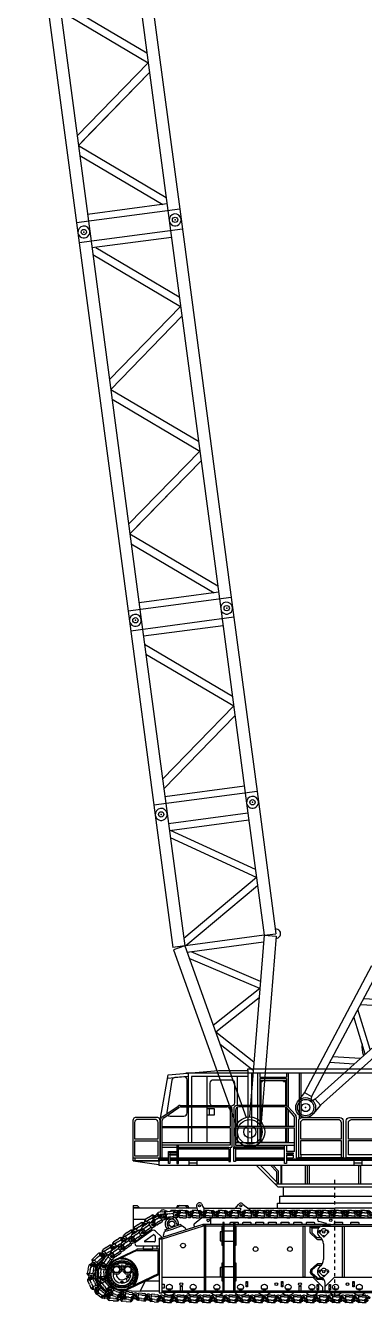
# Model space of a CAD drawing. Header units: millimetres. Extents: x 145 to 546, y 191 to 658.
# Drawn here: x 267.59 to 277.98, y 409.01 to 448.13 of the extents above; entities that cross this region are included whole.
import ezdxf

# ---------------------------------------------------------------- set-up
doc = ezdxf.new("R2010")
doc.units = ezdxf.units.MM
doc.linetypes.add('CENTER', pattern=[50.8, 31.75, -6.35, 6.35, -6.35])
doc.layers.add('Centerline', color=7, linetype='CENTER')

# ---------------------------------------------------------------- blocks, each defined once
blk = doc.blocks.new('DEMAG CC8800 PLATFORM SV')
for p, q in [((-5350, 2390), (-5114, 3719)), ((-5132, 3619), (-4490, 3672)), ((-5114, 3719), (-3568, 3846)), ((-2673, 3764), (-4572, 3764)), ((-4490, 2778), (-4490, 3764)), ((-2673, 3667), (-4397, 3667)), ((-4397, 3667), (-4397, 2778)), ((-3925, 3667), (-3925, 2778)), ((-3568, 3846), (-2673, 3846)), ((-2995, 3667), (-2995, 2778)), ((-2673, 3846), (-2673, 3901)), ((-2673, 3901), (6812, 3901)), ((-2673, 3846), (-2673, 2778)), ((-2673, 3781), (6812, 3781)), ((-2556, 3781), (-2556, 2778)), ((-2308, 3781), (-2308, 3646)), ((-2308, 3646), (-1491, 3646)), ((-2308, 3602), (-2308, 2778)), ((-2308, 3602), (-1491, 3602)), ((-2308, 3547), (-1491, 3547)), ((-2223, 3515), (-2223, 3547)), ((-1576, 3515), (-1576, 3547)), ((-1491, 3781), (-1491, 3646)), ((-1491, 3602), (-1491, 2773)), ((-1093, 3781), (-1093, 2363)), ((-1042, 3781), (-1042, 2401)), ((-2308, 3472), (-2276, 3472)), ((-2276, 3515), (-2276, 2778)), ((-2276, 3515), (-2223, 3515)), ((-1576, 3515), (-1522, 3515)), ((-1522, 3515), (-1522, 2778)), ((-5307, 2420), (-4808, 2761)), ((-4752, 2778), (-3260, 2778)), ((-1523, 2778), (-3005, 2778)), ((-1214, 2487), (-1449, 2746)), ((-5253, 2398), (-4786, 2718)), ((-4729, 2736), (-3317, 2736)), ((-4490, 2137), (-4490, 2736)), ((-4397, 2736), (-4397, 2137)), ((-3925, 2736), (-3925, 2137)), ((-3855, 2657), (-3855, 2517)), ((-3217, 2636), (-3217, 2137)), ((-3160, 2678), (-3160, 1506)), ((-3105, 2678), (-3105, 1506)), ((-3048, 2636), (-3048, 2137)), ((-2995, 2724), (-2995, 2137)), ((-1549, 2736), (-2948, 2736)), ((-2673, 2736), (-2673, 2137)), ((-2556, 2736), (-2556, 2137)), ((-2308, 2736), (-2308, 2137)), ((-2276, 2736), (-2276, 2137)), ((-1522, 2732), (-1522, 2137)), ((-1491, 2717), (-1491, 2137)), ((-1267, 2475), (-1475, 2703)), ((-1241, 2137), (-1241, 2407)), ((-5350, 1171), (-5350, 2337)), ((-5297, 1171), (-5297, 2315)), ((-4490, 1642), (-4490, 2092)), ((-4397, 2092), (-4397, 1642)), ((-3925, 2092), (-3925, 1642)), ((-3217, 2092), (-3217, 1566)), ((-3048, 2092), (-3048, 1566)), ((-2995, 2092), (-2995, 1642)), ((-2673, 2092), (-2673, 1642)), ((-2556, 2092), (-2556, 1642)), ((-2308, 2092), (-2308, 1642)), ((-2276, 2092), (-2276, 1642)), ((-1522, 2092), (-1522, 1642)), ((-1491, 2092), (-1491, 1642)), ((-1241, 1370), (-1241, 2092)), ((-5297, 1642), (-3217, 1642)), ((-3217, 1566), (-5297, 1566)), ((-3048, 1642), (-1241, 1642)), ((-3048, 1566), (-1241, 1566)), ((-5297, 1506), (-4852, 1506)), ((-4796, 1506), (-3255, 1506)), ((-3205, 1506), (-3160, 1506)), ((-1546, 1506), (-3105, 1506)), ((-1050, 1270), (-1050, 1171)), ((187, 1270), (187, 1171)), ((-6184, 1171), (-5376, 1171)), ((-6184, 1079), (-5376, 1079)), ((-6184, 1079), (-5405, 971)), ((-6133, 1171), (-6133, 1079)), ((-5413, 1171), (-5413, 1079)), ((-5405, 1079), (-5405, 940)), ((-2407, 940), (-5405, 940)), ((-5376, 1108), (-5102, 1108)), ((-5065, 1108), (-4852, 1108)), ((-4796, 1108), (-3255, 1108)), ((-4475, 1024), (-4237, 1024)), ((-3055, 1108), (-1546, 1108)), ((-1756, 282), (-2407, 940)), ((6812, 940), (-2407, 940)), ((-1719, 372), (-2282, 940)), ((-1797, 760), (-1969, 940)), ((-1745, 781), (-1898, 940)), ((-1662, 940), (-1662, 372)), ((-1635, 940), (-1635, 372)), ((-1490, 1108), (6812, 1108)), ((-911, 940), (-911, 372)), ((-853, 940), (-853, 372)), ((-796, 940), (-796, 372)), ((592, 1024), (826, 1024)), ((-1797, 760), (-1797, 451)), ((-1745, 781), (-1745, 399)), ((5946, 372), (-1845, 372)), ((-1756, 282), (5946, 282)), ((-1577, 0), (-1577, 282)), ((-1577, 0), (1577, 0))]:
    blk.add_line(p, q)
for points in [[(-4532, 2778), (-4532, 3560, 0.438436), (-4640, 3660), (-4910, 3638, 0.345761), (-5000, 3554), (-5157, 2567, 0.109528), (-5154, 2524, 0.109528)], [(-3786, 2778, -0.239187), (-3827, 2859), (-3827, 3467, -0.414214), (-3727, 3567), (-3186, 3567, -0.414214), (-3086, 3467), (-3086, 2859, -0.414214), (-3186, 2759), (-3201, 2759)], [(-5130, 2482, 0.204342), (-5058, 2452), (-4632, 2452, 0.414214), (-4532, 2552), (-4532, 2736)]]:
    blk.add_lwpolyline(points, format="xyb")
for points in [[(-2364, 2778), (-2364, 3781), (-1434, 3781), (-1434, 2730)], [(-2364, 2137), (-2364, 2736)], [(-1188, 2420), (-1188, 1171), (6812, 1171), (6812, 1135), (-1490, 1135)], [(-1434, 2658), (-1434, 2137)], [(-3217, 2092), (-5297, 2092), (-5297, 2137), (-3217, 2137)], [(-1241, 2137), (-3048, 2137)], [(-3048, 2092), (-1241, 2092)], [(-1434, 2092), (-1434, 1642), (-2364, 1642), (-2364, 2092)], [(-1490, 1253), (-1490, 997), (-1546, 997), (-1546, 1565), (-1490, 1565), (-1490, 1370)], [(-3255, 1436), (-4796, 1436), (-4796, 1473), (-3255, 1473)], [(-3255, 1506), (-3255, 1473)], [(-3255, 1436), (-3255, 1057), (-3205, 1057), (-3205, 1506)], [(-1546, 1436), (-3055, 1436), (-3055, 1057), (-3105, 1057), (-3105, 1506)], [(-3105, 1473), (-1546, 1473)], [(-1241, 1370), (-1490, 1370)], [(-1490, 1328), (-1490, 1288)], [(-1490, 1328), (-1277, 1328)], [(-1277, 1288), (-1490, 1288)], [(-1490, 1253), (-1277, 1253)], [(-1277, 1328), (-1277, 1288)], [(-1277, 1253), (-1277, 1171)], [(-5102, 1135), (-5376, 1135), (-5376, 1171), (-5102, 1171)], [(-5065, 1171), (-4852, 1171)], [(-4852, 1135), (-5065, 1135)], [(-4796, 1171), (-3255, 1171)], [(-3255, 1135), (-4796, 1135)], [(-3055, 1171), (-1546, 1171)], [(-1546, 1135), (-3055, 1135)], [(-1490, 1171), (-1469, 1171)], [(-1490, 1171), (-1277, 1171)]]:
    blk.add_lwpolyline(points)
for points in [[(-6084, 2425), (-5476, 2425, -0.414214), (-5376, 2325), (-5376, 1079), (-6184, 1079), (-6184, 2325, -0.414214)], [(-6039, 2362), (-5530, 2362, -0.414214), (-5430, 2262), (-5430, 1749), (-6139, 1749), (-6139, 2262, -0.414214)], [(-1011, 2406), (152, 2406, -0.414214), (252, 2306), (252, 1171), (-1111, 1171), (-1111, 2306, -0.414214)], [(-950, 2352), (87, 2352, -0.414214), (187, 2252), (187, 1751), (-1050, 1751), (-1050, 2252, -0.414214)], [(446, 2407), (2325, 2407, -0.414214), (2425, 2307), (2425, 1171), (346, 1171), (346, 2307, -0.414214)], [(512, 2351), (2254, 2351, -0.414214), (2354, 2251), (2354, 1751), (412, 1751), (412, 2251, -0.414214)]]:
    blk.add_lwpolyline(points, format="xyb", close=True)
for points in [[(-3918, 2682), (-3707, 2682), (-3707, 2481), (-3918, 2481)], [(-6139, 1695), (-5431, 1695), (-5431, 1226), (-6139, 1226)], [(-4852, 997), (-4796, 997), (-4796, 1565), (-4852, 1565)], [(-1050, 1707), (187, 1707), (187, 1270), (-1050, 1270)], [(412, 1707), (2356, 1707), (2356, 1269), (412, 1269)], [(-5102, 1370), (-5065, 1370), (-5065, 997), (-5102, 997)], [(-5065, 1370), (-4852, 1370), (-4852, 1328), (-5065, 1328)], [(-5065, 1288), (-4852, 1288), (-4852, 1253), (-5065, 1253)], [(-4475, 1108), (-4237, 1108), (-4237, 940), (-4475, 940)], [(592, 1108), (826, 1108), (826, 940), (592, 940)], [(736, 940), (779, 940), (779, 372), (736, 372)]]:
    blk.add_lwpolyline(points, close=True)
for centre, radius in [((-900, 2715), 126), ((-2611, 1969), 188)]:
    blk.add_circle(centre, radius)
for centre, start, end in [((-4752, 2678), 90, 124.4122), ((-3260, 2678), 0, 90), ((-3005, 2678), 90, 180), ((-1523, 2678), 42.3238, 90), ((-5250, 2337), 124.4122, 180), ((-5197, 2315), 124.4122, 180), ((-4729, 2636), 90, 124.4122), ((-3317, 2636), 0, 90), ((-2948, 2636), 90, 180), ((-1549, 2636), 42.3238, 90), ((-1341, 2407), 0, 42.3238), ((-1288, 2420), 0, 42.3238)]:
    blk.add_arc(centre, 100, start, end)
for p in [(-900, 2715), (-2611, 1969)]:
    blk.add_point(p)
at = {"layer": 'Centerline'}
blk.add_line((0, 0), (0, 589), dxfattribs=at)
blk = doc.blocks.new('DEMAG CC8800 TRACK')
for p, q in [((32565, 29626), (3860, 34523)), ((12127, 45974), (7757, 39039)), ((19413, 52838), (30621, 33057)), ((75629, 55312), (29048, 55312)), ((32565, -19832), (32565, 29626)), ((75629, 29197), (37244, 29197)), ((42808, 29197), (42808, 23010)), ((75629, 55312), (122209, 55312)), ((75629, 29197), (114013, 29197)), ((108450, 29197), (108450, 23010)), ((118693, 29626), (147397, 34523)), ((118693, -19832), (118693, 29626)), ((131844, 52838), (120637, 33057)), ((139130, 45974), (143500, 39039)), ((151380, 31861), (165179, 24840)), ((15347, 0), (-15347, 0)), ((32565, -19832), (6821, -27646)), ((75629, -8273), (32565, -8273)), ((75629, -29832), (42565, -29832)), ((75629, -8273), (118693, -8273)), ((75629, -29832), (108693, -29832)), ((118693, -19832), (144437, -27646)), ((166604, 0), (135910, 0))]:
    blk.add_line(p, q)
for centre in [(0, 0), (151257, 0)]:
    blk.add_circle(centre, 15347)
for centre, radius, start, end in [((-9164, 49701), 20000, 296.8753805, 327.7845674), ((29048, 35312), 20000, 90.0000003, 147.7845674), ((37244, 36809), 7612, 209.5350103, 270.0000003), ((114013, 36809), 7612, 270.0000003, 330.46499), ((122209, 35312), 20000, 32.2154324, 90.0000003), ((151257, 0), 28475, 250.0869774, 65.3347237), ((160421, 49701), 20000, 212.2154324, 243.1246193), ((42565, -19832), 10000, 180.0000021, 270.0000003), ((108693, -19832), 10000, 270.0000003, 0.0000021)]:
    blk.add_arc(centre, radius, start, end)
blk = doc.blocks.new('DEMAG CC8800 TRACTOR SV')
for p, q in [((-1687, -214), (-1687, 0)), ((-1687, 0), (1687, 0)), ((0, 0), (-1577, 0)), ((-6189, -283), (-6189, -1043)), ((-6189, -283), (-6062, -283)), ((-6189, -352), (-6003, -352)), ((-4224, -371), (-6189, -371)), ((-6062, -283), (-5987, -371)), ((-4831, -281), (-4871, -371)), ((-4760, -281), (-4871, -371)), ((-4831, -281), (-4517, -281)), ((-4589, -281), (-4477, -371)), ((-4517, -281), (-4477, -371)), ((-4203, -437), (-4240, -321)), ((-4016, -369), (-4068, -277)), ((-4016, -448), (-4016, -369)), ((-4016, -369), (-2900, -369)), ((-3052, -369), (-2963, -260)), ((-2900, -369), (-2900, -426)), ((-2592, -437), (-2814, -261)), ((-2679, -369), (0, -369)), ((-1758, -369), (-1758, -214)), ((-1758, -214), (0, -214)), ((1758, -214), (0, -214)), ((2679, -369), (0, -369)), ((-6189, -704), (-5795, -704)), ((-5772, -770), (-5842, -801)), ((-5841, -764), (-5840, -786)), ((-5835, -738), (-5781, -765)), ((-5715, -651), (-5817, -719)), ((-5741, -816), (-5772, -770)), ((-5677, -708), (-5761, -764)), ((-5749, -756), (-5740, -770)), ((-5715, -651), (-5614, -583)), ((-5677, -708), (-5593, -652)), ((-5606, -661), (-5597, -674)), ((-5589, -575), (-5585, -634)), ((-5584, -645), (-5528, -592)), ((-5558, -683), (-5584, -645)), ((-5563, -579), (-5543, -588)), ((-5487, -580), (-5518, -605)), ((-5401, -569), (-5478, -571)), ((-5462, -537), (-5470, -558)), ((-5447, -516), (-5408, -561)), ((-5304, -480), (-5424, -504)), ((-5400, -573), (-5401, -569)), ((-5290, -547), (-5364, -562)), ((-5304, -480), (-5184, -455)), ((-5290, -547), (-5247, -538)), ((-5158, -457), (-5167, -486)), ((-5135, -471), (-5127, -479)), ((-5048, -462), (-5051, -467)), ((-5029, -444), (-5019, -461)), ((-4881, -437), (-5004, -437)), ((-4881, -437), (-4759, -437)), ((-4078, -667), (-4320, -855)), ((784, -661), (-4062, -661)), ((-3812, -681), (-3832, -661)), ((-3804, -870), (-3804, -700)), ((-2900, -426), (-2922, -442)), ((-2414, -441), (-2527, -441)), ((-2017, -441), (-2130, -441)), ((-1620, -441), (-1732, -441)), ((-1222, -441), (-1335, -441)), ((-825, -441), (-937, -441)), ((-427, -441), (-540, -441)), ((-256, -837), (-495, -776)), ((-481, -661), (4365, -661)), ((-30, -441), (-142, -441)), ((255, -441), (367, -441)), ((652, -441), (765, -441)), ((-6369, -1109), (-6469, -1180)), ((-6330, -1165), (-6412, -1223)), ((-6369, -1109), (-6270, -1038)), ((-6330, -1165), (-6247, -1106)), ((-6259, -1115), (-6250, -1128)), ((-6245, -1028), (-6239, -1088)), ((-6238, -1098), (-6184, -1044)), ((-6191, -1164), (-6238, -1098)), ((-6219, -1032), (-6199, -1040)), ((-6173, -1045), (-6192, -1081)), ((-6189, -1030), (-6168, -1030)), ((-6168, -996), (-6167, -1017)), ((-6100, -1000), (-6168, -1033)), ((-6163, -970), (-6109, -995)), ((-6157, -1136), (-6126, -1114)), ((-6156, -1135), (-6126, -1114)), ((-6046, -879), (-6146, -950)), ((-6104, -1396), (-5634, -1064)), ((-6056, -1060), (-6100, -1000)), ((-6007, -935), (-6089, -993)), ((-6077, -985), (-6068, -998)), ((-6046, -879), (-5947, -808)), ((-6007, -935), (-5924, -876)), ((-5950, -1015), (-5988, -1043)), ((-5950, -1015), (-5941, -1009)), ((-5936, -885), (-5927, -898)), ((-5922, -799), (-5916, -858)), ((-5915, -868), (-5861, -814)), ((-5877, -922), (-5915, -868)), ((-5896, -802), (-5876, -810)), ((-5847, -813), (-5867, -848)), ((-5623, -790), (-5649, -808)), ((-5623, -790), (-5621, -789)), ((-5507, -1074), (-5303, -1267)), ((-4052, -872), (-5303, -1267)), ((-4037, -914), (-5303, -1314)), ((-5262, -1190), (-5225, -1096)), ((-5216, -1028), (-4970, -951)), ((-5216, -1028), (-5202, -1073)), ((-5200, -1073), (-4956, -996)), ((-5139, -892), (-5106, -994)), ((-4725, -873), (-4970, -951)), ((-4712, -919), (-4956, -996)), ((-4867, -806), (-4834, -908)), ((-4725, -873), (-4711, -918)), ((-4590, -982), (-4678, -923)), ((-4575, -1003), (-4565, -1034)), ((-4328, -885), (-4303, -951)), ((-4052, -872), (-4037, -914)), ((-3909, -870), (-4037, -870)), ((-4037, -870), (-4037, -914)), ((-3909, -914), (-4037, -914)), ((-3438, -870), (-3950, -870)), ((-3438, -914), (-3950, -914)), ((-3579, -870), (-3865, -870)), ((-3579, -914), (-3865, -914)), ((-3108, -870), (-3394, -870)), ((-3108, -914), (-3394, -914)), ((-3108, -1068), (-3394, -1068)), ((-132, -870), (-3064, -870)), ((-132, -914), (-3064, -914)), ((-708, -978), (-766, -925)), ((-766, -925), (-442, -925)), ((-766, -925), (-766, -1108)), ((-760, -1122), (-566, -1312)), ((-537, -978), (-708, -978)), ((-708, -978), (-708, -1106)), ((-702, -1120), (-566, -1253)), ((-537, -914), (-537, -978)), ((-484, -1057), (-501, -1083)), ((-499, -1099), (-353, -1242)), ((-473, -1052), (-402, -1052)), ((-419, -914), (3838, -914)), ((-391, -1058), (-378, -1078)), ((-358, -870), (3838, -870)), ((-358, -914), (-358, -870)), ((-189, -1099), (-335, -1242)), ((-297, -1058), (-310, -1078)), ((-215, -1052), (-286, -1052)), ((-256, -870), (-256, -837)), ((-256, -870), (-256, -914)), ((-204, -1057), (-187, -1083)), ((-7017, -1569), (-6917, -1499)), ((-6893, -1489), (-6887, -1549)), ((-6886, -1559), (-6832, -1505)), ((-6820, -1651), (-6886, -1559)), ((-6867, -1493), (-6847, -1501)), ((-6820, -1505), (-6839, -1541)), ((-6815, -1456), (-6814, -1477)), ((-6746, -1460), (-6815, -1493)), ((-6810, -1430), (-6756, -1455)), ((-6804, -1596), (-6738, -1549)), ((-6804, -1596), (-6738, -1549)), ((-6693, -1339), (-6793, -1410)), ((-6685, -1546), (-6746, -1460)), ((-6654, -1395), (-6736, -1453)), ((-6724, -1445), (-6714, -1458)), ((-6693, -1339), (-6594, -1268)), ((-6596, -1475), (-6689, -1541)), ((-6654, -1395), (-6571, -1337)), ((-6596, -1475), (-6554, -1445)), ((-6583, -1345), (-6574, -1358)), ((-6569, -1259), (-6563, -1318)), ((-6562, -1329), (-6508, -1274)), ((-6506, -1408), (-6562, -1329)), ((-6543, -1262), (-6523, -1271)), ((-6496, -1274), (-6515, -1310)), ((-6491, -1225), (-6490, -1247)), ((-6423, -1229), (-6491, -1263)), ((-6486, -1200), (-6432, -1225)), ((-6480, -1366), (-6414, -1319)), ((-6480, -1366), (-6414, -1319)), ((-6370, -1303), (-6423, -1229)), ((-6400, -1215), (-6391, -1228)), ((-6273, -1245), (-6324, -1281)), ((-6273, -1245), (-6256, -1233)), ((-5390, -1527), (-6072, -1527)), ((-5833, -1365), (-5576, -1180)), ((-5537, -1401), (-5822, -1401)), ((-5549, -1182), (-5521, -1213)), ((-5516, -1227), (-5517, -1381)), ((-5463, -1527), (-5463, -1623)), ((-5303, -1267), (-5391, -1295)), ((-5390, -1314), (-5391, -1295)), ((-5303, -1314), (-5303, -1267)), ((-5263, -1217), (-5252, -1251)), ((-3108, -1386), (-3394, -1386)), ((-538, -1265), (-445, -1265)), ((-538, -1323), (-395, -1323)), ((-355, -1463), (-355, -1945)), ((-7144, -1735), (-7162, -1771)), ((-7139, -1686), (-7138, -1708)), ((-7070, -1690), (-7139, -1723)), ((-7134, -1660), (-7080, -1686)), ((-7128, -1826), (-7062, -1780)), ((-7017, -1569), (-7117, -1640)), ((-6995, -1796), (-7070, -1690)), ((-6977, -1625), (-7060, -1684)), ((-7048, -1675), (-7038, -1689)), ((-6995, -1796), (-7038, -1852)), ((-6920, -1706), (-7012, -1771)), ((-6977, -1625), (-6895, -1567)), ((-6887, -1752), (-6947, -1794)), ((-6920, -1706), (-6828, -1640)), ((-6907, -1575), (-6898, -1589)), ((-6887, -1752), (-6883, -1749)), ((-6088, -1645), (-6758, -1959)), ((-6076, -1667), (-6747, -1981)), ((-6565, -1902), (-6563, -1930)), ((-6088, -1645), (-6076, -1667)), ((-3108, -2167), (-3394, -2167)), ((-751, -2281), (-751, -2313)), ((-751, -2345), (-751, -2313)), ((-561, -2088), (-738, -2251)), ((-712, -2288), (-712, -2313)), ((-712, -2338), (-712, -2313)), ((-551, -2122), (-699, -2259)), ((-391, -2078), (-534, -2078)), ((-524, -2111), (-414, -2111)), ((-484, -2276), (-501, -2301)), ((-499, -2318), (-353, -2461)), ((-473, -2270), (-402, -2270)), ((-391, -2276), (-378, -2296)), ((-189, -2318), (-335, -2461)), ((-297, -2276), (-310, -2296)), ((-215, -2270), (-286, -2270)), ((-204, -2276), (-187, -2301)), ((-6392, -2527), (-6380, -2622)), ((-6375, -2504), (-6361, -2503)), ((-5402, -2370), (-6338, -2819)), ((-5390, -2395), (-6336, -2846)), ((-6274, -2423), (-6309, -2420)), ((-6193, -2716), (-6173, -2735)), ((-5969, -2909), (-5822, -2616)), ((-5786, -2593), (-5395, -2593)), ((-5390, -2395), (-5402, -2370)), ((-5303, -2481), (-4007, -2481)), ((-3464, -2485), (-3964, -2485)), ((-3464, -2485), (-3438, -2485)), ((-3394, -2485), (-3108, -2485)), ((-3064, -2485), (-676, -2485)), ((-2728, -2658), (-2687, -2658)), ((-2728, -2736), (-2687, -2736)), ((-1637, -2658), (-1596, -2658)), ((-1637, -2736), (-1596, -2736)), ((-561, -2538), (-738, -2375)), ((-551, -2504), (-699, -2368)), ((-676, -2485), (-384, -2775)), ((-358, -2548), (-534, -2548)), ((-524, -2515), (-379, -2515)), ((-391, -2548), (-358, -2548)), ((-299, -2772), (-13, -2481)), ((-299, -2909), (-299, -2667)), ((-13, -2481), (3812, -2481)), ((545, -2658), (586, -2658)), ((545, -2736), (586, -2736)), ((-6948, -3049), (-7028, -3044)), ((-6903, -2999), (-6966, -2975)), ((-6900, -3009), (-6907, -3130)), ((-6881, -3031), (-6901, -3030)), ((-6794, -3135), (-6895, -3129)), ((-6880, -3130), (-6879, -3114)), ((-6708, -3140), (-6707, -3124)), ((-6679, -3103), (-6681, -3143)), ((-6508, -3106), (-6510, -3153)), ((-6502, -2886), (-5969, -2909)), ((-5390, -2909), (-5969, -2909)), ((-132, -2909), (-5303, -2909)), ((-132, -2951), (-5303, -2951)), ((-5155, -2836), (-5004, -2836)), ((-4427, -2836), (-4275, -2836)), ((-3698, -2836), (-3547, -2836)), ((-2970, -2836), (-2818, -2836)), ((-2241, -2836), (-2090, -2836)), ((-1513, -2836), (-1362, -2836)), ((-785, -2836), (-633, -2836)), ((-546, -2749), (-505, -2749)), ((-546, -2827), (-505, -2827)), ((-384, -2775), (-384, -2909)), ((-299, -2909), (-311, -2951)), ((-311, -2951), (6498, -2951)), ((-299, -2909), (4732, -2909)), ((-182, -2749), (-141, -2749)), ((-182, -2827), (-141, -2827)), ((-56, -2836), (95, -2836)), ((672, -2836), (823, -2836)), ((-6907, -3130), (-6983, -3138)), ((-6963, -3169), (-6974, -3150)), ((-6945, -3188), (-6913, -3138)), ((-6798, -3204), (-6920, -3196)), ((-6798, -3204), (-6676, -3211)), ((-6794, -3135), (-6693, -3141)), ((-6681, -3143), (-6607, -3160)), ((-6650, -3206), (-6677, -3152)), ((-6630, -3189), (-6618, -3172)), ((-6596, -3154), (-6558, -3138)), ((-6510, -3153), (-6586, -3162)), ((-6566, -3193), (-6577, -3174)), ((-6548, -3212), (-6516, -3162)), ((-6401, -3227), (-6524, -3220)), ((-6456, -3155), (-6498, -3153)), ((-6483, -3154), (-6483, -3144)), ((-6401, -3227), (-6279, -3235)), ((-6254, -3230), (-6280, -3176)), ((-6259, -3173), (-6210, -3184)), ((-6233, -3213), (-6221, -3195)), ((-6199, -3178), (-6195, -3176))]:
    blk.add_line(p, q)
for points in [[(-4007, -870), (-4007, -2907), (-3964, -2907), (-3964, -870)], [(235, -2481), (235, -914)], [(279, -914), (279, -2481)]]:
    blk.add_lwpolyline(points)
for points in [[(-3464, -1091), (-3523, -1091), (-3523, -1368), (-3464, -1368)], [(-3464, -943), (-3438, -943), (-3438, -1509), (-3464, -1509)], [(-3394, -805), (-3438, -805), (-3438, -2907), (-3394, -2907)], [(-3064, -805), (-3108, -805), (-3108, -2907), (-3064, -2907)], [(-3064, -943), (-3038, -943), (-3038, -1509), (-3064, -1509)], [(-971, -914), (-920, -914), (-920, -2485), (-971, -2485)], [(-5303, -1314), (-5390, -1314), (-5390, -2960), (-5303, -2960)], [(-6076, -1667), (-5390, -1667), (-5390, -1623), (-6076, -1623)], [(-5424, -1667), (-5390, -1667), (-5390, -2370), (-5424, -2370)], [(-5424, -1739), (-5390, -1739), (-5390, -1890), (-5424, -1890)], [(-5424, -2206), (-5390, -2206), (-5390, -2357), (-5424, -2357)], [(-3464, -2190), (-3523, -2190), (-3523, -2467), (-3464, -2467)], [(-3464, -2042), (-3438, -2042), (-3438, -2608), (-3464, -2608)], [(-3064, -2042), (-3038, -2042), (-3038, -2608), (-3064, -2608)], [(-5303, -2697), (-5241, -2697), (-5241, -2814), (-5303, -2814)], [(-2728, -2619), (-2687, -2619), (-2687, -2775), (-2728, -2775)], [(-1637, -2619), (-1596, -2619), (-1596, -2775), (-1637, -2775)], [(-546, -2710), (-505, -2710), (-505, -2866), (-546, -2866)], [(-182, -2710), (-141, -2710), (-141, -2866), (-182, -2866)], [(545, -2619), (586, -2619), (586, -2775), (545, -2775)], [(-4734, -2754), (-4686, -2754), (-4686, -2940), (-4734, -2940)], [(-1095, -2754), (-1047, -2754), (-1047, -2940), (-1095, -2940)]]:
    blk.add_lwpolyline(points, close=True)
blk.add_lwpolyline([(-3108, -870), (-3210, -870), (-3210, -819, -0.414214), (-3184, -793), (-2993, -793, -0.414214), (-2967, -819), (-2967, -870), (-3064, -870)], format="xyb")
for points in [[(-2794, -793), (-2604, -793, -0.414214), (-2578, -819), (-2578, -870), (-2821, -870), (-2821, -819, -0.414214)], [(-2405, -793), (-2215, -793, -0.414214), (-2189, -819), (-2189, -870), (-2431, -870), (-2431, -819, -0.414214)], [(-2016, -793), (-1826, -793, -0.414214), (-1799, -819), (-1799, -870), (-2042, -870), (-2042, -819, -0.414214)], [(-1627, -793), (-1436, -793, -0.414214), (-1410, -819), (-1410, -870), (-1653, -870), (-1653, -819, -0.414214)], [(-1237, -793), (-1047, -793, -0.414214), (-1021, -819), (-1021, -870), (-1264, -870), (-1264, -819, -0.414214)], [(-848, -793), (-658, -793, -0.414214), (-632, -819), (-632, -870), (-874, -870), (-874, -819, -0.414214)], [(15, -793), (205, -793, -0.414214), (232, -819), (232, -870), (-11, -870), (-11, -819, -0.414214)], [(512, -793), (702, -793, -0.414214), (728, -819), (728, -870), (485, -870), (485, -819, -0.414214)], [(-5878, -1623), (-5588, -1623), (-5588, -1577, 0.414214), (-5638, -1527), (-5828, -1527, 0.414214), (-5878, -1577)]]:
    blk.add_lwpolyline(points, format="xyb", close=True)
for centre, radius in [((-4155, -294), 33.4), ((-2888, -294), 33.4), ((-5003, -849), 87), ((-3887, -743), 38.5), ((-128, -744), 37.1), ((-464, -1096), 12.9), ((-344, -1095), 37.8), ((-224, -1096), 12.9), ((-4660, -1512), 72.1), ((-2435, -1622), 72.1), ((-1381, -1622), 72.1), ((-344, -1216), 12.9), ((-6532, -2395), 424), ((-6915, -2355), 28.7), ((-6898, -2276), 28.7), ((-6700, -2247), 151), ((-6700, -2247), 115), ((-6700, -2247), 94.1), ((-6688, -2043), 28.7), ((-6612, -2018), 28.7), ((-6532, -2010), 28.7), ((-6529, -2132), 28.7), ((-6352, -2247), 151), ((-6451, -2018), 28.7), ((-6352, -2247), 115), ((-6352, -2247), 94.1), ((-6375, -2043), 28.7), ((-6165, -2276), 28.7), ((-6148, -2355), 28.7), ((-464, -2314), 12.9), ((-344, -2313), 37.8), ((-224, -2314), 12.9), ((-6915, -2435), 28.7), ((-6898, -2514), 28.7), ((-6865, -2588), 28.7), ((-6818, -2653), 28.7), ((-6758, -2707), 28.7), ((-6688, -2747), 28.7), ((-6533, -2652), 22.9), ((-6375, -2747), 28.7), ((-6364, -2458), 22.9), ((-6305, -2707), 28.7), ((-6245, -2653), 28.7), ((-6198, -2588), 28.7), ((-6165, -2514), 28.7), ((-6148, -2435), 28.7), ((-5079, -2787), 90.3), ((-4713, -2697), 42.6), ((-4351, -2787), 90.3), ((-3623, -2787), 90.3), ((-2894, -2787), 90.3), ((-2166, -2787), 90.3), ((-1798, -2697), 42.6), ((-1437, -2787), 90.3), ((-1074, -2697), 42.6), ((-709, -2787), 90.3), ((-344, -2435), 12.9), ((19, -2787), 90.3), ((383, -2697), 42.6), ((748, -2787), 90.3), ((-6988, -3047), 40.3), ((-6612, -2772), 28.7), ((-6532, -2780), 28.7), ((-6451, -2772), 28.7)]:
    blk.add_circle(centre, radius)
for centre, radius, start, end in [((-4155, -294), 89, 10.6273, 197.6324), ((-2888, -294), 81.6, 23.4744, 155.3897), ((-5788, -763), 52.5, 123.6445, 181.4291), ((-5772, -748), 20, 243.1796, 303.6445), ((-5584, -627), 52.5, 65.86, 123.6445), ((-5604, -636), 20, 303.6445, 4.1095), ((-5469, -662), 74.8, 126.2039, 188.2674), ((-5522, -540), 52.5, 245.86, 276.7692), ((-5469, -662), 40.3, 90.9864, 158.7178), ((-5469, -662), 40.3, 90.9864, 158.7178), ((-5519, -539), 52.5, 308.414, 339.3231), ((-5413, -556), 52.5, 101.5386, 159.3231), ((-5393, -548), 20, 221.0736, 273.9392), ((-5267, -540), 118, 45.6236, 157.4535), ((-5003, -849), 209, 346.6275, 228.4301), ((-5173, -507), 52.5, 43.754, 101.5386), ((-5003, -849), 143, 17.5288, 197.5289), ((-5004, -490), 52.5, 90, 147.7846), ((-4759, -490), 52.5, 89.9986, 90), ((-4062, -687), 26.3, 90, 127.9236), ((-3830, -700), 26.3, 0, 45.1701), ((-475, -720), 59.5, 96.0263, 250.3885), ((-5800, -882), 74.8, 148.3098, 205.3948), ((-5893, -787), 52.5, 330.5199, 1.4291), ((-5800, -882), 40.3, 61.0223, 194.3976), ((-5576, -1146), 100, 46.4814, 125.1843), ((-5188, -1111), 40, 107.5288, 158.8467), ((-4700, -957), 40, 56.211, 107.5288), ((-4613, -1015), 40, 17.5288, 56.211), ((-4304, -876), 26.3, 127.9236, 201.0042), ((-746, -1108), 20, 180, 225.6357), ((-688, -1106), 20, 180, 225.6357), ((-344, -1095), 196, 112.512, 233.4259), ((-490, -1090), 13.1, 145.8482, 225.6028), ((-473, -1065), 13.1, 90, 145.8482), ((-344, -1095), 96.7, 26.4961, 153.5039), ((-402, -1065), 13.1, 32.7959, 90), ((-286, -1065), 13.1, 90, 147.2041), ((-215, -1065), 13.1, 34.1518, 90), ((-198, -1090), 13.1, 314.3972, 34.1518), ((-6060, -1454), 73.6, 127.6005, 259.9022), ((-5822, -1381), 20, 125.708, 270), ((-5564, -1196), 20, 42.3746, 125.708), ((-5537, -1381), 20, 270, 359.5376), ((-5536, -1227), 20, 359.5376, 42.3746), ((-5225, -1205), 40, 158.8467, 197.5288), ((-538, -1225), 40, 225.6357, 270), ((-538, -1283), 40, 225.6357, 270), ((-618, -1463), 263, 0, 53.4259), ((-344, -1233), 13.1, 225.6028, 314.3972), ((-6830, -2395), 535, 119.6157, 242.934), ((-6532, -2395), 491, 112.7259, 297.5505), ((-6532, -2395), 494, 316.4699, 93.85), ((-6532, -2395), 466, 316.4699, 93.85), ((-618, -1945), 263, 306.5741, 0), ((-6830, -2395), 510, 129.2406, 237.1521), ((-6830, -2395), 465, 134.8113, 216.3531), ((-6532, -2395), 466, 112.7259, 296.7611), ((-6865, -2202), 28.7, 25.6211, 303.7835), ((-6532, -2395), 343, 157.9869, 18.4494), ((-6818, -2137), 28.7, 20.26, 253.5328), ((-6758, -2083), 28.7, 322.0152, 256.9238), ((-6532, -2395), 343, 60.2911, 119.606), ((-6305, -2083), 28.7, 296.459, 211.7469), ((-6245, -2137), 28.7, 305.4038, 146.5651), ((-6198, -2202), 28.7, 261.8459, 130.8762), ((-711, -2281), 40, 132.6205, 180), ((-711, -2345), 40, 180, 227.3795), ((-672, -2288), 40, 132.6205, 180), ((-672, -2338), 40, 180, 227.3795), ((-534, -2118), 40, 90, 132.6205), ((-524, -2151), 40, 90, 132.6205), ((-344, -2313), 196, 126.5741, 248.6611), ((-490, -2308), 13.1, 145.8482, 225.6028), ((-473, -2283), 13.1, 90, 145.8482), ((-344, -2313), 96.7, 26.4961, 153.5039), ((-402, -2283), 13.1, 32.7959, 90), ((-286, -2283), 13.1, 90, 147.2041), ((-215, -2283), 13.1, 34.1518, 90), ((-198, -2308), 13.1, 314.3972, 34.1518), ((-6532, -2395), 273, 172.3504, 255.833), ((-6532, -2395), 171, 181.1366, 313.3934), ((-6595, -2647), 13.1, 255.833, 341.6895), ((-6532, -2668), 53.8, 18.3105, 161.6895), ((-6468, -2647), 13.1, 198.3105, 284.167), ((-6532, -2395), 273, 284.167, 350.7797), ((-6405, -2529), 13.1, 6.9063, 133.3934), ((-6372, -2524), 20.4, 98.5162, 182.167), ((-6364, -2458), 45.2, 272.9539, 24.7577), ((-6311, -2433), 13.1, 84.6177, 204.7577), ((-6275, -2437), 13.1, 350.7797, 84.6177), ((-5786, -2633), 40, 90, 153.4387), ((-534, -2508), 40, 227.3795, 270), ((-524, -2475), 40, 227.3795, 270), ((-482, -2667), 184, 0, 68.6611), ((-358, -2508), 40, 270, 290.3325), ((-344, -2451), 13.1, 225.6028, 314.3972), ((-6896, -3149), 20, 86.5837, 147.0487), ((-6591, -3071), 40.3, 270.6119, 338.0067), ((-6591, -3071), 40.3, 270.6119, 338.0067), ((-6591, -3071), 74.8, 291.249, 343.4416), ((-5079, -2787), 243, 222.5586, 317.4414), ((-4351, -2787), 243, 222.5586, 317.4414), ((-3623, -2787), 243, 222.5586, 317.4414), ((-2894, -2787), 243, 222.5586, 317.4414), ((-2166, -2787), 243, 222.5586, 317.4414), ((-1437, -2787), 243, 222.5586, 317.4414), ((-709, -2787), 243, 222.5586, 317.4414), ((19, -2787), 243, 222.5586, 317.4414), ((748, -2787), 243, 222.5586, 317.4414), ((-7020, -3176), 52.5, 28.7992, 59.7083), ((-6917, -3144), 52.5, 208.7992, 266.5837), ((-6695, -3161), 20, 26.1187, 86.5837), ((-6673, -3159), 52.5, 266.5837, 324.3683), ((-6575, -3202), 52.5, 113.4591, 144.3683), ((-6623, -3199), 52.5, 28.7992, 59.7083), ((-6520, -3168), 52.5, 208.7992, 266.5837), ((-6499, -3173), 20, 86.5837, 147.0487), ((-6298, -3185), 20, 26.1187, 45.7244), ((-6276, -3182), 52.5, 266.5837, 324.3683), ((-6178, -3226), 52.5, 113.4591, 144.3683)]:
    blk.add_arc(centre, radius, start, end)
at = {"extrusion": (0, 0, -1)}
for centre, major_axis, start_param, end_param in [((-6239, -1081), (-30.4, 42.9), -0.002412, 1.006119), ((-6259, -1090), (-14.1, 14.1), 2.253397, 3.30871), ((-6124, -1113), (-43.8, 60.6), 4.681265, 5.859955), ((-6179, -992), (-37.2, 37.2), 3.777774, 4.317241), ((-6219, -1020), (-37.2, 37.2), 2.300179, 2.839646), ((-6116, -993), (-30.2, 43), -1.015306, -0.006775), ((-6123, -1112), (-23.5, 32.8), 4.680533, 7.814526), ((-6100, -977), (-14.1, 14.1), 3.30871, 4.364023), ((-5916, -851), (-30.4, 42.9), -0.002412, 1.006119), ((-5936, -860), (-14.1, 14.1), 2.253397, 3.30871), ((-5856, -762), (-37.2, 37.2), 3.777774, 4.317241), ((-5800, -882), (-23.5, 32.8), -1.199576, 1.128263), ((-6887, -1541), (-30.4, 42.9), -0.002412, 1.006119), ((-6907, -1551), (-14.1, 14.1), 2.253397, 3.30871), ((-6771, -1573), (-43.8, 60.6), 4.244631, 5.859955), ((-6827, -1452), (-37.2, 37.2), 3.777774, 4.317241), ((-6866, -1480), (-37.2, 37.2), 2.300179, 2.839646), ((-6763, -1453), (-30.2, 43), -1.015306, -0.006775), ((-6771, -1573), (-23.1, 33), 10.049855, 14.987596), ((-6771, -1573), (-23.5, 32.8), 3.778659, 8.7164), ((-6747, -1437), (-14.1, 14.1), 3.30871, 4.364023), ((-6563, -1311), (-30.4, 42.9), -0.002412, 1.006119), ((-6583, -1320), (-14.1, 14.1), 2.253397, 3.30871), ((-6447, -1342), (-43.8, 60.6), 4.468455, 5.859955), ((-6503, -1222), (-37.2, 37.2), 3.777774, 4.317241), ((-6542, -1250), (-37.2, 37.2), 2.300179, 2.839646), ((-6447, -1342), (-23.1, 33), 4.704626, 10.987811), ((-6447, -1342), (-23.5, 32.8), -1.56657062869372, 4.716614678485866), ((-6439, -1223), (-30.2, 43), -1.015306, -0.006775), ((-6423, -1207), (-14.1, 14.1), 3.30871, 4.364023), ((-7095, -1803), (-43.8, 60.6), 2.801305, 5.859955), ((-7190, -1711), (-37.2, 37.2), 2.300179, 2.839646), ((-7095, -1803), (-23.1, 33), 4.704626, 10.987811), ((-7086, -1683), (-30.2, 43), -1.015306, -0.006775), ((-7071, -1668), (-14.1, 14.1), 3.30871, 4.364023)]:
    blk.add_ellipse(centre, major_axis=major_axis, ratio=1, start_param=start_param, end_param=end_param, dxfattribs=at)
at = {"layer": 'Centerline'}
blk.add_line((0, -3254), (0, 0), dxfattribs=at)
at = {"zscale": 0.002627370325265311}
for p, xscale, yscale, rotation in [((-5893, -1117), 0.002627370318726784, 0.00262737029697746, 37.70996143253024), ((-5579, -874), 0.002627370384885775, 0.00262737029697746, 34.85211337096271), ((-5252, -647), 0.002627370237723565, 0.00262737029697746, 9.362128671531782), ((-6207, -1360), 0.002627370318726784, 0.00262737029697746, 37.70996143253024), ((-6836, -1847), 0.002627370318726784, 0.00262737029697746, 37.70996143253024), ((-6522, -1604), 0.002627370318726784, 0.00262737029697746, 37.70996143253024), ((-7095, -1803), -0.002627370312320656, 0.00262737029697746, 43.35763104481507), ((-7090, -2152), 0.002627370279433419, 0.00262737029697746, 50.28685257463895), ((-7384, -2076), -0.002627370335385008, 0.00262737029697746, 76.42465562036371), ((-7120, -2549), 0.002627370333389782, 0.00262737029697746, 85.69616676897918), ((-7477, -2462), -0.002627370289146114, 0.00262737029697746, 113.4856792752034), ((-6894, -2875), 0.002627370311304545, 0.00262737029697746, 124.7004295026551), ((-7319, -2827), -0.002627370426288945, 0.002627370296977459, 146.3605878302926), ((-6518, -3004), 0.002627370384670027, 0.002627370296977462, 161.0868729479291), ((-6122, -3039), 0.002627370221326952, 0.002627370296977462, 174.9832289934325), ((-5726, -3074), 0.002627370221326952, 0.002627370296977462, 174.9832289934325), ((-5330, -3108), 0.002627370221326952, 0.002627370296977462, 174.9832289934325), ((-4933, -3108), 0.002627370413392782, 0.00262737029697746, 180), ((-4535, -3108), 0.002627370413392782, 0.00262737029697746, 180), ((-4138, -3108), 0.002627370413392782, 0.00262737029697746, 180), ((-3740, -3108), 0.002627370413392782, 0.00262737029697746, 180), ((-3343, -3108), 0.002627370413392782, 0.00262737029697746, 180), ((-2946, -3108), 0.002627370413392782, 0.00262737029697746, 180), ((-2548, -3108), 0.002627370413392782, 0.00262737029697746, 180), ((-2151, -3108), 0.002627370413392782, 0.00262737029697746, 180), ((-1753, -3108), 0.002627370413392782, 0.00262737029697746, 180), ((-1356, -3108), 0.002627370413392782, 0.00262737029697746, 180), ((-959, -3108), 0.002627370413392782, 0.00262737029697746, 180), ((-561, -3108), 0.002627370413392782, 0.00262737029697746, 180), ((-164, -3108), 0.002627370413392782, 0.00262737029697746, 180), ((234, -3108), 0.002627370413392782, 0.00262737029697746, 180), ((631, -3108), 0.002627370413392782, 0.00262737029697746, 180), ((1029, -3108), 0.002627370413392782, 0.00262737029697746, 180)]:
    blk.add_blockref('DEMAG CC8800 TRACK', p, dxfattribs=dict(at, xscale=xscale, yscale=yscale, rotation=rotation))
at = {"xscale": 0.002627370413392782, "yscale": 0.00262737029697746, "zscale": 0.002627370325265311}
for p in [(-4860, -583), (-4458, -583), (-4060, -583), (-3663, -583), (-3266, -583), (-2868, -583), (-2471, -583), (-2073, -583), (-1676, -583), (-1278, -583), (-881, -583), (-484, -583), (-86, -583), (311, -583), (709, -583)]:
    blk.add_blockref('DEMAG CC8800 TRACK', p, dxfattribs=at)
blk = doc.blocks.new('DEMAG CC8800 BOOM SECTION 6 M')
for p, q in [((-6000, 3008), (0, 3008)), ((-5693, 3008), (-5693, -183)), ((-307, 3008), (-307, -183)), ((-6000, 2641), (0, 2641)), ((-5482, 2641), (-5482, 183)), ((-5233, 183), (-3304, 2641)), ((-4930, 183), (-3000, 2641)), ((-1070, 183), (-3000, 2641)), ((-767, 183), (-2696, 2641)), ((-518, 2641), (-518, 183)), ((-6000, 183), (0, 183)), ((-6000, -183), (0, -183))]:
    blk.add_line(p, q)
for centre in [(-6000, 2824), (0, 2824), (-6000, 0), (0, 0)]:
    blk.add_circle(centre, 81.6)
for centre, start, end in [((-6000, 2824), 90, 270), ((0, 2824), 270, 90), ((-6000, 0), 90, 270), ((0, 0), 270, 90)]:
    blk.add_arc(centre, 183, start, end)
for p in [(-6000, 2824), (0, 2824), (-6000, 0), (0, 0)]:
    blk.add_point(p)
blk = doc.blocks.new('DEMAG CC8800 BOOM SECTION 10.0 M')
for p, q in [((-10000, 1595), (-5914, 1595)), ((-5914, 1229), (-5914, 1595)), ((-5914, 1229), (-5837, 1587)), ((-5837, 1587), (-253, 383)), ((-10000, 1229), (-5914, 1229)), ((-9684, 1229), (-9684, -1229)), ((-9473, 1229), (-9473, -1229)), ((-7943, 1229), (-9473, -1192)), ((-7694, 1229), (-9248, -1229)), ((-7694, 1229), (-6140, -1229)), ((-7445, 1229), (-5914, -1192)), ((-5914, 1229), (-5914, -1285)), ((-5914, 1229), (-456, 52)), ((-5704, 1183), (-5704, -1183)), ((-4528, 930), (-5704, -1054)), ((-4311, 883), (-5511, -1142)), ((-4311, 883), (-3383, -683)), ((-4030, 823), (-3165, -636)), ((-2099, 406), (-3165, -636)), ((-1852, 353), (-2779, -553)), ((-5914, -1229), (-456, -52)), ((-5837, -1587), (-253, -383)), ((-10000, -1229), (-5914, -1229)), ((-5914, -1229), (-5837, -1587)), ((-5914, -1229), (-5914, -1595)), ((-10000, -1595), (-5914, -1595))]:
    blk.add_line(p, q)
for centre, radius in [((-10000, 1412), 81.6), ((0, 0), 459), ((0, 0), 377), ((0, 0), 188), ((-10000, -1412), 81.6)]:
    blk.add_circle(centre, radius)
for centre, radius, start, end in [((-10000, 1412), 183, 90, 270), ((-5914, 1595), 143, 351.1265, 180), ((-10000, -1412), 183, 90, 270)]:
    blk.add_arc(centre, radius, start, end)
for p in [(-10000, 1412), (0, 0), (-10000, -1412)]:
    blk.add_point(p)
blk = doc.blocks.new('DEMAG CC8800 BOOM SECTION 12 M')
for p, q in [((-12000, 3008), (0, 3008)), ((-11693, 3008), (-11693, -183)), ((-307, 3008), (-307, -183)), ((-12000, 2641), (0, 2641)), ((-11482, 2641), (-11482, 183)), ((-11482, 307), (-9650, 2641)), ((-11276, 183), (-9347, 2641)), ((-7417, 183), (-9347, 2641)), ((-7113, 183), (-9043, 2641)), ((-7113, 183), (-5184, 2641)), ((-6809, 183), (-4880, 2641)), ((-2950, 183), (-4880, 2641)), ((-2950, 183), (-4880, 2641)), ((-2744, 307), (-4576, 2641)), ((-2647, 183), (-4576, 2641)), ((-2647, 183), (-717, 2641)), ((-2343, 183), (-518, 2508)), ((-518, 2641), (-518, 183)), ((-12000, 183), (0, 183)), ((-12000, -183), (0, -183))]:
    blk.add_line(p, q)
for centre in [(-12000, 2824), (0, 2824), (-12000, 0), (0, 0)]:
    blk.add_circle(centre, 81.6)
for centre, start, end in [((-12000, 2824), 90, 270), ((0, 2824), 270, 90), ((-12000, 0), 90, 270), ((0, 0), 270, 90)]:
    blk.add_arc(centre, 183, start, end)
for p in [(-12000, 2824), (0, 2824), (-12000, 0), (0, 0)]:
    blk.add_point(p)
blk = doc.blocks.new('DEMAG CC8800 BOOM 150 M SSL-LSL')
at = {"extrusion": (0, 0, -1), "zscale": -1}
for name, p in [('DEMAG CC8800 BOOM SECTION 10.0 M', (0, 0)), ('DEMAG CC8800 BOOM SECTION 6 M', (-10000, -1412)), ('DEMAG CC8800 BOOM SECTION 12 M', (-16000, -1412)), ('DEMAG CC8800 BOOM SECTION 12 M', (-28000, -1412))]:
    blk.add_blockref(name, p, dxfattribs=at)
blk = doc.blocks.new('DEMAG CC8800 MAST 42 M SIDE')
for p, q in [((5331, 1239), (388, 361)), ((5375, 953), (439, 76)), ((2763, -489), (3539, 627)), ((2992, -530), (3833, 679)), ((5146, -912), (4017, 712)), ((5281, -736), (4245, 752)), ((388, 361), (-11, 348)), ((439, 76), (287, 15)), ((388, 361), (439, 76)), ((2247, -398), (1755, 310)), ((2541, -450), (1984, 351)), ((388, -361), (-11, -348)), ((439, -76), (287, -15)), ((388, -361), (439, -76)), ((5331, -1239), (388, -361)), ((5375, -953), (439, -76))]:
    blk.add_line(p, q)
for radius in [348, 287, 144]:
    blk.add_circle((0, 0), radius)
blk.add_point((0, 0))
blk = doc.blocks.new('DEMAG CC8800 SUPERLIFT 25 M SV')
blk.add_arc((2463, 1868), 738, 173.113, 201.8025)
at = {"color": 1, "xscale": 0.8749999999791118, "yscale": 0.875, "zscale": 0.875, "rotation": 51.92743723660782}
blk.add_blockref('DEMAG CC8800 MAST 42 M SIDE', (0, 0), dxfattribs=at)

msp = doc.modelspace()

# ---------------------------------------------------------------- block references
at = {"xscale": -0.001000000000024929, "yscale": 0.001000000000203727, "zscale": 0.001, "rotation": 277.5751489265613}
msp.add_blockref('DEMAG CC8800 BOOM 150 M SSL-LSL', (274.465, 414.238), dxfattribs=at)
at = {"xscale": 0.001000000003841706, "yscale": 0.001000000000203727, "zscale": 0.001}
for name, p in [('DEMAG CC8800 SUPERLIFT 25 M SV', (276.176, 414.984)), ('DEMAG CC8800 PLATFORM SV', (277.076, 412.269)), ('DEMAG CC8800 TRACTOR SV', (277.076, 412.269))]:
    msp.add_blockref(name, p, dxfattribs=at)

doc.saveas('drawing.dxf')
